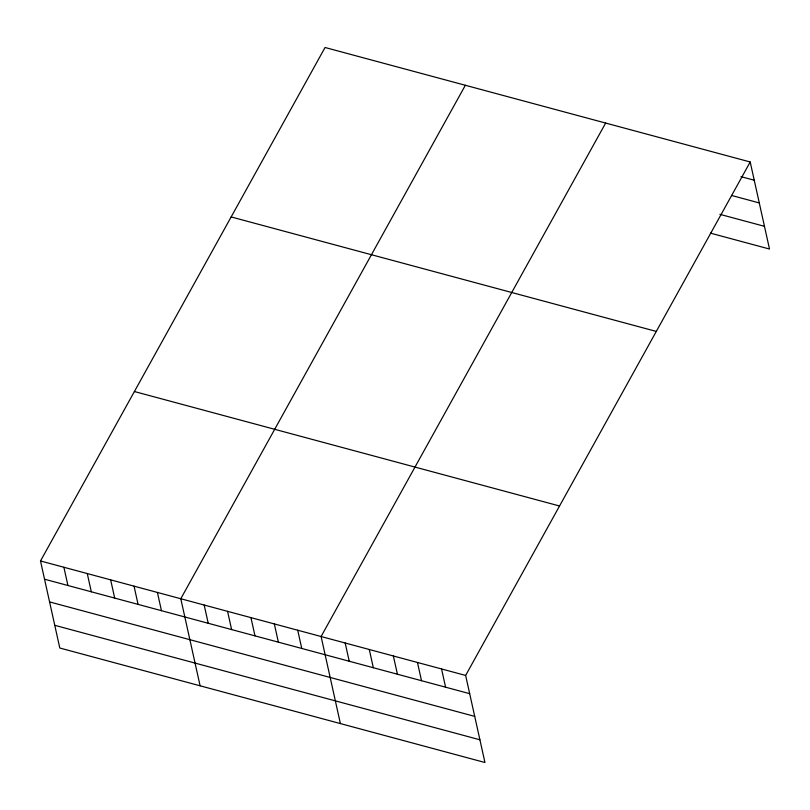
<?xml version="1.0" encoding="UTF-8"?>
<svg xmlns="http://www.w3.org/2000/svg" width="810" height="810" viewBox="0 0 810 810"><rect width="100%" height="100%" fill="white"/><g stroke="black" fill="none" stroke-linecap="round" stroke-linejoin="round"><path stroke-width="1.21" d="M750.202 161.98L465.639 675.439L484.947 762.504L59.798 648.02L40.5 560.965L325.053 47.496L750.202 161.98L769.5 249.035L710.471 233.148M465.355 85.273L180.792 598.742L200.1 685.797M605.647 123.059L321.094 636.518L340.392 723.573M740.988 176.651L754.242 180.215M731.572 195.463L759.274 202.925M719.898 214.326L764.468 226.324M231.154 216.938L656.292 331.422M134.399 391.524L559.548 505.997M40.5 560.965L465.639 675.439M44.54 579.201L469.689 693.674M49.582 601.911L474.721 716.384M54.766 625.31L479.905 739.783M441.551 668.949L445.591 687.194M417.464 662.458L421.504 680.704M393.366 655.978L397.416 674.214M369.279 649.488L373.319 667.734M345.182 642.998L349.231 661.244M297.716 630.221L301.755 648.456M274.327 623.923L278.377 642.158M250.948 617.625L254.988 635.87M227.559 611.327L231.609 629.572M204.181 605.029L208.221 623.275M157.413 592.444L161.453 610.679M134.035 586.146L138.075 604.381M110.646 579.849L114.696 598.094M87.267 573.551L91.307 591.796M63.879 567.253L67.929 585.498"/></g></svg>
